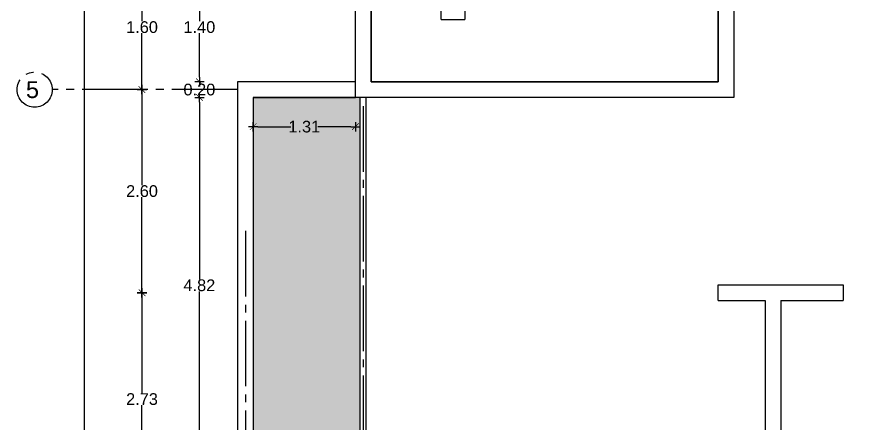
# Model space of a CAD drawing. Header units: millimetres. Extents: x 1217 to 2428, y 234 to 644.
# Drawn here: x 2375.14 to 2386.11, y 604.14 to 609.36 of the extents above; entities that cross this region are included whole.
import ezdxf

# ---------------------------------------------------------------- set-up
doc = ezdxf.new("R2010")
doc.units = ezdxf.units.MM
doc.linetypes.add('ACAD_ISO04W100', pattern=[30, 24, -3, 0, -3])
doc.layers.get('0').update_dxf_attribs({"lineweight": 5})
for name, color, linetype in [('0.1', 251, 'Continuous'), ('0.2', 2, 'Continuous'), ('0.3', 6, 'Continuous'), ('COTAS', 252, 'Continuous'), ('COTAS INTERIORES', 3, 'Continuous'), ('EJES', 8, 'Continuous'), ('MUROS', 7, 'Continuous')]:
    doc.layers.add(name, color=color, linetype=linetype)
doc.styles.add('INTERARQ', font='arial.ttf')
doc.styles.get("Standard").update_dxf_attribs({"font": 'arial.ttf'})
doc.dimstyles.new('ESCALA_1-50', dxfattribs={"dimtxt": 0.15, "dimasz": 0.06, "dimexe": 0.18, "dimexo": 0.0625, "dimgap": 0, "dimtad": 0, "dimtih": 1, "dimtoh": 1, "dimzin": 0, "dimdsep": 46, "dimtxsty": 'INTERARQ', "dimblk": 'DIMTICK', "dimcen": 0, "dimse1": 1, "dimse2": 1, "dimclrd": 256, "dimclre": 1, "dimclrt": 2, "dimadec": 0, "dimazin": 0, "dimtfac": 4.5, "dimtofl": 0, "dimtmove": 2, "dimatfit": 3, "dimldrblk": 'DIMTICK', "dimfxl": 0, "dimtolj": 1, "dimtzin": 0, "dimarcsym": 0})

# ---------------------------------------------------------------- blocks, each defined once
blk = doc.blocks.new('DIMTICK')
at = {"color": 1}
for p, q in [((-1, 0), (1, 0)), ((0, 1), (0, -1))]:
    blk.add_line(p, q, dxfattribs=at)
at = {"color": 3, "const_width": 0.141}
blk.add_lwpolyline([(0.71, 0.71), (-0.71, -0.71)], dxfattribs=at)
blk = doc.blocks.new('*D1341')
at = {"layer": 'COTAS', "lineweight": -2, "ltscale": 3, "transparency": 16777216}
for p, q in [((2377.477, 608.267), (2377.477, 605.995)), ((2377.477, 603.57), (2377.477, 605.842))]:
    blk.add_line(p, q, dxfattribs=at)
at = {"layer": 'DEFPOINTS', "color": 0, "ltscale": 3, "transparency": 16777216}
for p in [(2377.477, 608.327), (2379.476, 608.327, 0), (2379.476, 603.51, 0)]:
    blk.add_point(p, dxfattribs=at)
at = {"layer": 'COTAS', "lineweight": -2, "ltscale": 3, "transparency": 16777216, "xscale": 0.06, "yscale": 0.06, "zscale": 0.06}
for p, rotation in [((2377.477, 608.327), 90), ((2377.477, 603.51), 270)]:
    blk.add_blockref('DIMTICK', p, dxfattribs=dict(at, rotation=rotation))
at = {"layer": 'COTAS', "color": 2, "ltscale": 3, "transparency": 16777216, "insert": (2377.477, 605.919), "char_height": 0.15, "attachment_point": 5, "style": 'INTERARQ'}
blk.add_mtext('\\A1;4.82', dxfattribs=at)
blk = doc.blocks.new('*D1342')
at = {"layer": 'COTAS', "lineweight": -2, "ltscale": 3, "transparency": 16777216}
for p, q in [((2377.477, 608.587), (2377.477, 608.647)), ((2377.477, 608.267), (2377.477, 608.207))]:
    blk.add_line(p, q, dxfattribs=at)
at = {"layer": 'DEFPOINTS', "color": 0, "ltscale": 3, "transparency": 16777216}
for p in [(2377.477, 608.527), (2377.966, 608.527), (2378.166, 608.327)]:
    blk.add_point(p, dxfattribs=at)
at = {"layer": 'COTAS', "lineweight": -2, "ltscale": 3, "transparency": 16777216, "xscale": 0.06, "yscale": 0.06, "zscale": 0.06}
for p, rotation in [((2377.477, 608.527), 270), ((2377.477, 608.327), 90)]:
    blk.add_blockref('DIMTICK', p, dxfattribs=dict(at, rotation=rotation))
at = {"layer": 'COTAS', "color": 2, "ltscale": 3, "transparency": 16777216, "insert": (2377.477, 608.427), "char_height": 0.15, "attachment_point": 5, "style": 'INTERARQ'}
blk.add_mtext('\\A1;0.20', dxfattribs=at)
blk = doc.blocks.new('*D1343')
at = {"layer": 'COTAS', "lineweight": -2, "ltscale": 3, "transparency": 16777216}
for p, q in [((2377.477, 609.867), (2377.477, 609.304)), ((2377.477, 608.587), (2377.477, 609.151))]:
    blk.add_line(p, q, dxfattribs=at)
at = {"layer": 'DEFPOINTS', "color": 0, "ltscale": 3, "transparency": 16777216}
for p in [(2377.477, 609.927), (2379.429, 609.927, 0), (2377.966, 608.527)]:
    blk.add_point(p, dxfattribs=at)
at = {"layer": 'COTAS', "lineweight": -2, "ltscale": 3, "transparency": 16777216, "xscale": 0.06, "yscale": 0.06, "zscale": 0.06}
for p, rotation in [((2377.477, 609.927), 90), ((2377.477, 608.527), 270)]:
    blk.add_blockref('DIMTICK', p, dxfattribs=dict(at, rotation=rotation))
at = {"layer": 'COTAS', "color": 2, "ltscale": 3, "transparency": 16777216, "insert": (2377.477, 609.227), "char_height": 0.15, "attachment_point": 5, "style": 'INTERARQ'}
blk.add_mtext('\\A1;1.40', dxfattribs=at)
blk = doc.blocks.new('*D1355')
at = {"layer": 'COTAS', "lineweight": -2, "ltscale": 3, "transparency": 16777216}
for p, q in [((2376.742, 609.967), (2376.742, 609.304)), ((2376.742, 608.487), (2376.742, 609.151))]:
    blk.add_line(p, q, dxfattribs=at)
at = {"layer": 'DEFPOINTS', "color": 0, "ltscale": 3, "transparency": 16777216}
for p in [(2377.966, 610.027, 0), (2376.742, 608.427), (2377.966, 608.427)]:
    blk.add_point(p, dxfattribs=at)
at = {"layer": 'COTAS', "lineweight": -2, "ltscale": 3, "transparency": 16777216, "xscale": 0.06, "yscale": 0.06, "zscale": 0.06}
for p, rotation in [((2376.742, 610.027), 90), ((2376.742, 608.427), 270)]:
    blk.add_blockref('DIMTICK', p, dxfattribs=dict(at, rotation=rotation))
at = {"layer": 'COTAS', "color": 2, "ltscale": 3, "transparency": 16777216, "insert": (2376.742, 609.227), "char_height": 0.15, "attachment_point": 5, "style": 'INTERARQ'}
blk.add_mtext('\\A1;1.60', dxfattribs=at)
blk = doc.blocks.new('*D1356')
at = {"layer": 'COTAS', "lineweight": -2, "ltscale": 3, "transparency": 16777216}
for p, q in [((2376.742, 608.367), (2376.742, 607.202)), ((2376.742, 605.884), (2376.742, 607.049))]:
    blk.add_line(p, q, dxfattribs=at)
at = {"layer": 'DEFPOINTS', "color": 0, "ltscale": 3, "transparency": 16777216}
for p in [(2377.966, 608.427), (2376.742, 605.824), (2377.966, 605.824, 0)]:
    blk.add_point(p, dxfattribs=at)
at = {"layer": 'COTAS', "lineweight": -2, "ltscale": 3, "transparency": 16777216, "xscale": 0.06, "yscale": 0.06, "zscale": 0.06}
for p, rotation in [((2376.742, 608.427), 90), ((2376.742, 605.824), 270)]:
    blk.add_blockref('DIMTICK', p, dxfattribs=dict(at, rotation=rotation))
at = {"layer": 'COTAS', "color": 2, "ltscale": 3, "transparency": 16777216, "insert": (2376.742, 607.126), "char_height": 0.15, "attachment_point": 5, "style": 'INTERARQ'}
blk.add_mtext('\\A1;2.60', dxfattribs=at)
blk = doc.blocks.new('*D1357')
at = {"layer": 'COTAS', "lineweight": -2, "ltscale": 3, "transparency": 16777216}
for p, q in [((2376.742, 605.764), (2376.742, 604.537)), ((2376.742, 603.157), (2376.742, 604.384))]:
    blk.add_line(p, q, dxfattribs=at)
at = {"layer": 'DEFPOINTS', "color": 0, "ltscale": 3, "transparency": 16777216}
for p in [(2377.966, 605.824, 0), (2376.742, 603.097), (2378.066, 603.097)]:
    blk.add_point(p, dxfattribs=at)
at = {"layer": 'COTAS', "lineweight": -2, "ltscale": 3, "transparency": 16777216, "xscale": 0.06, "yscale": 0.06, "zscale": 0.06}
for p, rotation in [((2376.742, 605.824), 90), ((2376.742, 603.097), 270)]:
    blk.add_blockref('DIMTICK', p, dxfattribs=dict(at, rotation=rotation))
at = {"layer": 'COTAS', "color": 2, "ltscale": 3, "transparency": 16777216, "insert": (2376.742, 604.461), "char_height": 0.15, "attachment_point": 5, "style": 'INTERARQ'}
blk.add_mtext('\\A1;2.73', dxfattribs=at)
blk = doc.blocks.new('*D1391')
at = {"layer": 'COTAS', "lineweight": -2, "ltscale": 3, "transparency": 16777216}
for p, q in [((2376.007, 628.596), (2376.007, 614.018)), ((2376.007, 599.286), (2376.007, 613.864))]:
    blk.add_line(p, q, dxfattribs=at)
at = {"layer": 'DEFPOINTS', "color": 0, "ltscale": 3, "transparency": 16777216}
for p in [(2376.007, 628.656), (2377.966, 628.656, 0), (2377.966, 599.226, 0)]:
    blk.add_point(p, dxfattribs=at)
at = {"layer": 'COTAS', "lineweight": -2, "ltscale": 3, "transparency": 16777216, "xscale": 0.06, "yscale": 0.06, "zscale": 0.06}
for p, rotation in [((2376.007, 628.656), 90), ((2376.007, 599.226), 270)]:
    blk.add_blockref('DIMTICK', p, dxfattribs=dict(at, rotation=rotation))
at = {"layer": 'COTAS', "color": 2, "ltscale": 3, "transparency": 16777216, "insert": (2376.007, 613.941), "char_height": 0.15, "attachment_point": 5, "style": 'INTERARQ'}
blk.add_mtext('\\A1;29.43', dxfattribs=at)
blk = doc.blocks.new('*D1287')
at = {"layer": 'COTAS INTERIORES', "lineweight": -2, "ltscale": 3, "transparency": 16777216}
for p, q in [((2378.226, 607.952), (2378.648, 607.952)), ((2379.416, 607.952), (2378.994, 607.952))]:
    blk.add_line(p, q, dxfattribs=at)
at = {"layer": 'DEFPOINTS', "color": 0, "ltscale": 3, "transparency": 16777216}
for p in [(2378.166, 608.327, 0), (2379.476, 608.327, 0), (2379.476, 607.952)]:
    blk.add_point(p, dxfattribs=at)
at = {"layer": 'COTAS INTERIORES', "lineweight": -2, "ltscale": 3, "transparency": 16777216, "xscale": 0.06, "yscale": 0.06, "zscale": 0.06, "rotation": 180}
blk.add_blockref('DIMTICK', (2378.166, 607.952), dxfattribs=at)
at = {"layer": 'COTAS INTERIORES', "lineweight": -2, "ltscale": 3, "transparency": 16777216, "xscale": 0.06, "yscale": 0.06, "zscale": 0.06}
blk.add_blockref('DIMTICK', (2379.476, 607.952), dxfattribs=at)
at = {"layer": 'COTAS INTERIORES', "color": 2, "ltscale": 3, "transparency": 16777216, "insert": (2378.821, 607.952), "char_height": 0.15, "attachment_point": 5, "style": 'INTERARQ'}
blk.add_mtext('\\A1;1.31', dxfattribs=at)

msp = doc.modelspace()

# ---------------------------------------------------------------- hatches: boundary and pattern name
at = {"layer": '0.1', "ltscale": 3}
h = msp.add_hatch(dxfattribs=at)
h.set_pattern_fill('TEXTURE', color=256, scale=0.25, pattern_type=2)
h.set_pattern_definition([(0, (-121.64268, -347.84415), (0.11, 0.19), [0.01, -0.1675, 0.0075, -0.0725, 0.015, -0.1775]), (10, (-121.69018, -347.74165), (0.067230114, 0.237786904), [0.0175, -0.0425, 0.0225, -0.1325, 0.0125, -0.165]), (20, (-121.71518, -347.82165), (0.1112257946, 0.184146878), [0.02, -0.1375, 0.0175, -0.1025, 0.0125, -0.08]), (30, (-121.64268, -347.83665), (-0.018307714, 0.21170989), [0.0125, -0.0825, 0.01, -0.1225, 0.0075, -0.1625]), (40, (-121.71268, -347.78165), (0.028196598, 0.1803086295), [0.01, -0.11, 0.0075, -0.07, 0.02, -0.1275]), (50, (-121.67518, -347.87165), (-0.066873221, 0.196444578), [0.005, -0.0925, 0.0125, -0.1525, 0.015, -0.0775]), (60, (-121.66768, -347.85415), (-0.082894192, 0.186423048), [0.0125, -0.1025, 0.005, -0.12, 0.01, -0.0925]), (70, (-121.69518, -347.88415), (-0.091576892, 0.1796557065), [0.0075, -0.0475, 0.015, -0.08, 0.01, -0.11]), (80, (-121.68268, -347.73665), (-0.173804453, 0.137266209), [0.0175, -0.11, 0.0075, -0.13, 0.015, -0.1225]), (90, (-121.66768, -347.84415), (-0.22, 0.0925), [0.015, -0.0775, 0.01, -0.1525, 0.005, -0.155]), (100, (-121.70768, -347.76665), (-0.206642882, 0.120954409), [0.0175, -0.0975, 0.015, -0.08, 0.0175, -0.1825]), (110, (-121.72518, -347.90915), (-0.200366951, 0.068075949), [0.02, -0.065, 0.01, -0.1325, 0.015, -0.145]), (120, (-121.79268, -347.87915), (-0.238874954, 0.023743557), [0.0125, -0.1675, 0.015, -0.0775, 0.0175, -0.1025]), (130, (-121.73768, -347.93415), (-0.232589806, 0.059388401), [0.0075, -0.055, 0.01, -0.1075, 0.02, -0.14]), (140, (-121.81268, -347.73415), (-0.18383071, -0.02850474), [0.015, -0.09, 0.0175, -0.0775, 0.01, -0.105]), (150, (-121.60518, -347.94915), (-0.170687477, -0.100639382), [0.01, -0.07, 0.02, -0.155, 0.0175, -0.1425]), (160, (-121.77018, -347.80915), (-0.198250895, -0.135357241), [0.015, -0.105, 0.0125, -0.095, 0.01, -0.1525]), (170, (-121.75518, -347.86915), (-0.179703373, -0.140935971), [0.0225, -0.0825, 0.015, -0.1125, 0.02, -0.11])])
h.paths.add_polyline_path([(2379.53715, 608.32742), (2378.16619, 608.32742), (2378.16619, 599.42578), (2383.3059, 599.42578), (2383.3059, 600.7127), (2381.986, 600.7127), (2381.98601, 602.99767), (2379.47618, 602.99767), (2379.47618, 603.51008), (2379.53713, 603.51008)])
h.paths.add_polyline_path([(2379.53607, 610.12689), (2378.16619, 610.12689), (2378.16619, 615.5242), (2379.53607, 615.5242)])
h.paths.add_polyline_path([(2379.53607, 615.72422), (2378.16619, 615.72422), (2378.16619, 621.12154), (2379.53607, 621.12154)])
h.paths.add_polyline_path([(2384.92593, 628.45628), (2391.8856, 628.45628), (2391.88566, 621.16351), (2390.62072, 621.16349), (2390.62082, 627.15627), (2384.92593, 627.15627), (2384.92593, 627.55709), (2385.22558, 627.55709), (2385.22558, 628.30621), (2384.92593, 628.30621)])
edge = h.paths.add_edge_path()
edge.add_line((2391.88566, 610.08492), (2390.74572, 610.08491))
edge.add_line((2390.74572, 610.08491), (2390.74573, 609.33496))
edge.add_line((2390.74573, 609.33496), (2390.62072, 609.33496))
edge.add_line((2390.62072, 609.33496), (2390.62074, 602.99767))
edge.add_line((2390.62074, 602.99767), (2390.17571, 602.99767))
edge.add_line((2390.17571, 602.99767), (2390.17571, 602.33858))
edge.add_line((2390.17571, 602.33858), (2390.15071, 602.33858))
edge.add_line((2390.15071, 602.33858), (2390.15071, 600.71271))
edge.add_line((2390.15071, 600.71271), (2386.34595, 600.71271))
edge.add_line((2386.34595, 600.71271), (2386.34601, 599.42575))
edge.add_line((2386.34601, 599.42575), (2391.8856, 599.42575))
edge.add_line((2391.8856, 599.42575), (2391.88554, 610.08492))
h.paths.add_polyline_path([(2379.53713, 627.15627), (2384.72594, 627.15627), (2384.72593, 627.55709), (2384.42629, 627.55709), (2384.42629, 628.30621), (2384.72593, 628.30621), (2384.72594, 628.45627), (2378.16619, 628.45627), (2378.16619, 622.92101), (2379.4762, 622.92101), (2379.4762, 623.52101), (2379.5396, 623.52101)])

# ---------------------------------------------------------------- linework, layer by layer
at = {"layer": '0.1', "ltscale": 3, "elevation": 0}
for points in [[(2379.67619, 610.12689), (2379.67619, 608.52741), (2384.12588, 608.52787), (2384.12572, 610.07439)], [(2379.53715, 608.32742), (2378.16619, 608.32742), (2378.16619, 599.42578), (2383.3059, 599.42578), (2383.3059, 600.7127), (2381.986, 600.7127), (2381.98601, 602.99767), (2379.47618, 602.99767), (2379.47618, 603.51008), (2379.53713, 603.51008), (2379.53715, 608.32742)]]:
    msp.add_lwpolyline(points, dxfattribs=at)
at = {"layer": '0.2'}
for p, q in [((2379.4762, 608.52741, 0), (2377.9662, 608.52741, 0)), ((2377.9662, 608.52741, 0), (2377.9662, 599.22579, 0)), ((2378.16619, 608.32742, 0), (2379.4762, 608.32742, 0)), ((2378.16619, 608.32742, 0), (2378.16619, 599.42578, 0))]:
    msp.add_line(p, q, dxfattribs=at)
at = {"layer": '0.2', "color": 1, "elevation": 0}
for points in [[(2379.53713, 603.51008), (2379.53715, 608.32742)], [(2379.61212, 603.51008), (2379.61215, 608.32742)]]:
    msp.add_lwpolyline(points, dxfattribs=at)
at = {"layer": '0.3', "elevation": 0}
for points in [[(2380.57613, 609.32723), (2380.57613, 609.97935), (2380.87604, 609.97935), (2380.87604, 609.32705)], [(2380.57613, 609.32723), (2380.87604, 609.32705)]]:
    msp.add_lwpolyline(points, dxfattribs=at)
at = {"layer": 'EJES', "linetype": 'ACAD_ISO04W100', "ltscale": 0.035, "elevation": 0}
for points in [[(2377.9662, 608.42738), (2375.592, 608.42738)], [(2379.5762, 608.2152), (2379.5762, 596.66928)], [(2378.06621, 606.61573), (2378.06621, 596.66928)], [(2378.06621, 606.61573), (2378.06621, 596.66928)]]:
    msp.add_lwpolyline(points, dxfattribs=at)
at = {"layer": 'EJES', "linetype": 'ACAD_ISO04W100', "ltscale": 0.035}
msp.add_circle((2375.36703, 608.42739, 0), 0.22497, dxfattribs=at)
msp.add_circle((2375.36703, 608.42739, 0), 0.22497, dxfattribs=at)
at = {"layer": 'MUROS'}
for p, q in [((2384.12499, 605.72423, 0), (2384.72594, 605.72423, 0)), ((2384.72594, 605.72423, 0), (2384.72594, 602.67318, 0)), ((2384.92593, 605.72423, 0), (2384.92593, 602.67318, 0)), ((2384.92593, 605.72423, 0), (2385.72686, 605.72423, 0))]:
    msp.add_line(p, q, dxfattribs=at)
at = {"layer": 'MUROS', "elevation": 0}
for points in [[(2384.32501, 611.92768), (2384.32497, 608.3274), (2379.4762, 608.32742), (2379.47619, 609.9269)], [(2384.12553, 611.92768), (2384.12588, 608.52739), (2379.67619, 608.52741), (2379.67619, 609.9269)], [(2384.12499, 605.72423), (2384.12499, 605.92422), (2385.72688, 605.92422), (2385.72688, 605.72423)]]:
    msp.add_lwpolyline(points, dxfattribs=at)

# ---------------------------------------------------------------- texts
at = {"layer": 'EJES', "insert": (2375.33902, 608.42565, 0), "char_height": 0.21599, "width": 0.344354, "attachment_point": 5}
msp.add_mtext('5', dxfattribs=at)

# ---------------------------------------------------------------- dimensions: what is measured, and where the dimension line sits
at = {"layer": 'COTAS', "ltscale": 3}
for base, p1, p2, picture, middle in [((2376.00692, 628.65627, 0), (2377.9662, 599.22579, 0), (2377.9662, 628.65627, 0), '*D1391', (2376.00692, 613.94103, 0)), ((2376.74244, 608.42738, 0), (2377.96608, 610.02694, 0), (2377.96608, 608.42738, 0), '*D1355', (2376.74244, 609.22716, 0)), ((2377.47662, 609.9269, 0), (2377.96608, 608.52741, 0), (2379.42905, 609.9269, 0), '*D1343', (2377.47662, 609.22716, 0)), ((2377.47662, 608.52741, 0), (2378.16608, 608.32741, 0), (2377.96608, 608.52741, 0), '*D1342', (2377.47662, 608.42741, 0)), ((2376.74244, 605.82409, 0), (2377.96608, 608.42738, 0), (2377.96608, 605.82409, 0), '*D1356', (2376.74244, 607.12573, 0)), ((2377.47662, 608.32742, 0), (2379.47618, 603.51008, 0), (2379.4762, 608.32742, 0), '*D1341', (2377.47662, 605.91875, 0)), ((2376.74244, 603.09741, 0), (2377.96608, 605.82409, 0), (2378.0661, 603.09741, 0), '*D1357', (2376.74244, 604.46075, 0))]:
    dim = msp.add_linear_dim(base=base, p1=p1, p2=p2, angle=90, dimstyle='ESCALA_1-50', dxfattribs=at)
    dim.commit()
    dim.dimension.update_dxf_attribs({"geometry": picture, "text_midpoint": middle})
at = {"layer": 'COTAS INTERIORES', "ltscale": 3}
dim = msp.add_linear_dim(base=(2379.4762, 607.95172), p1=(2378.16619, 608.32737, 0), p2=(2379.4762, 608.32737, 0), dimstyle='ESCALA_1-50', dxfattribs=at)
dim.commit()
dim.dimension.update_dxf_attribs({"geometry": '*D1287', "text_midpoint": (2378.8212, 607.95172)})

doc.saveas('drawing.dxf')
